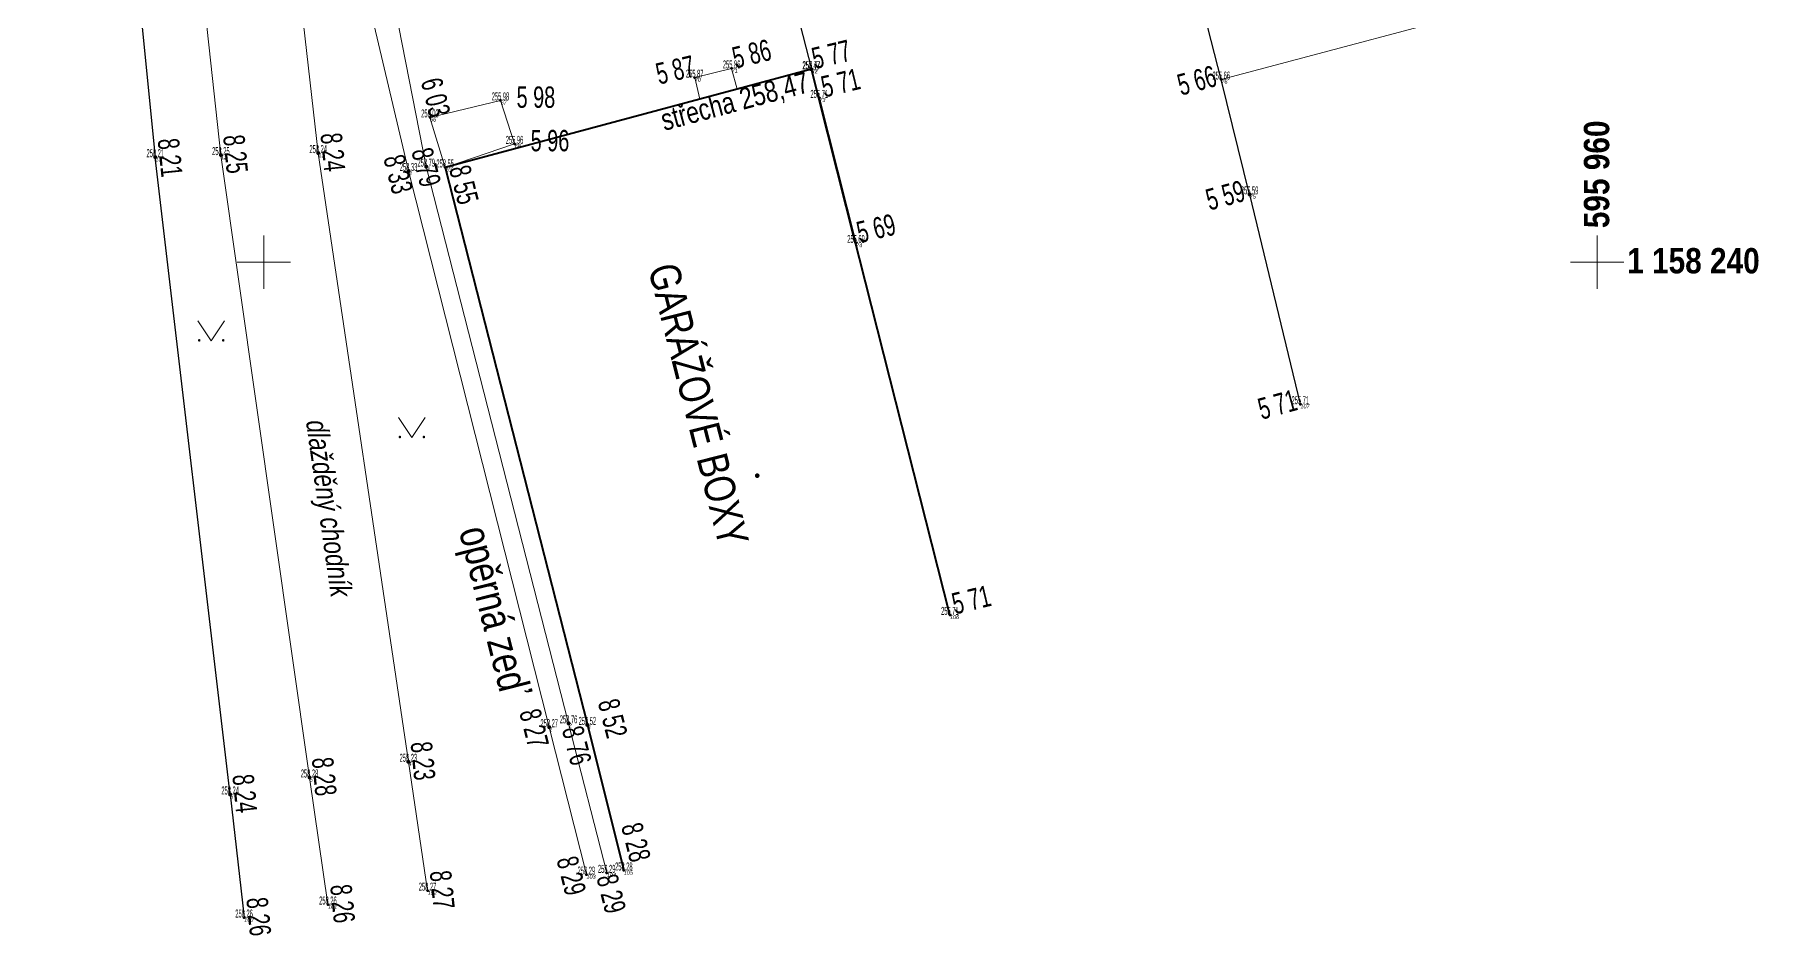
# Paper-space layout 'Tisk A3' of a CAD drawing. Header units: metres. Extents: x -596000.4 to -595919.5, y -1158258.2 to -1158204.3.
# Drawn here: x -595983.44 to -595957.58, y -1158250.1 to -1158236.58 of the extents above; entities that cross this region are included whole.
import ezdxf
from ezdxf.enums import TextEntityAlignment as Align

# ---------------------------------------------------------------- set-up
doc = ezdxf.new("R2010")
doc.units = ezdxf.units.M
doc.header["$MEASUREMENT"] = 0
for name, color, linetype, lineweight, plot in [('GS01-body-info', 7, 'Continuous', 0, False), ('GS01-body-poloha', 7, 'Continuous', 0, False), ('GS01-body-čísla', 7, 'Continuous', 0, False), ('GS09-výškopis-body podrobné-buňky', 7, 'Continuous', 0, False), ('GS09-výškopis-body podrobné-výšky', 7, 'Continuous', 0, False)]:
    doc.layers.add(name, color=color, linetype=linetype, lineweight=lineweight, plot=plot)
for name, color, linetype, lineweight in [('GS02-hranice-jiné komunikace', 7, 'Continuous', 0), ('GS02-hranice-plochy zpevněné', 7, 'Continuous', 0), ('GS02-hranice-vozovky', 7, 'Continuous', 0), ('GS03-plochy nezpevněné-buňky', 7, 'Continuous', 0), ('GS04-objekty-buňky', 7, 'Continuous', 0), ('GS04-objekty-linie', 7, 'Continuous', 0), ('GS04-objekty-ostatní', 7, 'Continuous', 0), ('GS04-objekty-vstupy', 7, 'Continuous', 0), ('GS05-doprava-zábrany', 7, 'Continuous', 0), ('GS06-sítě-kanalizace_DEST', 7, 'Continuous', 0), ('GS09-výškopis-body podrobné-buňky-TISK', 7, 'Continuous', 0), ('GS09-výškopis-body podrobné-výšky-TISK', 7, 'Continuous', 0), ('GS09-výškopis-kóty na objektech-buňky', 7, 'Continuous', 0), ('GS09-výškopis-objekty-výšky', 7, 'Continuous', 0), ('GS10-popis-objekty', 7, 'Continuous', 0), ('GS10-popis-plochy', 7, 'Continuous', 0), ('GS11-výkres-průsečíky+rohy ML', 7, 'Continuous', 0), ('GS11-výkres-průsečíky-souřadnice', 7, 'Continuous', 0)]:
    doc.layers.add(name, color=color, linetype=linetype, lineweight=lineweight)
doc.styles.add('Style-Arial', font='arialbd.ttf')
doc.styles.add('Style-Arial Narrow', font='ARIALN.TTF')
doc.styles.add('Style-Arial Narrow IF', font='ARIALNI.TTF')

# ---------------------------------------------------------------- blocks, each defined once
blk = doc.blocks.new('9.12')
at = {"layer": 'GS09-výškopis-body podrobné-buňky', "linetype": 'Continuous', "lineweight": 0}
h = blk.add_hatch(color=32, dxfattribs=at)
edge = h.paths.add_edge_path()
edge.add_arc((0, 0), 0.00015, 0, 360)
blk = doc.blocks.new('9.12_1')
at = {"layer": 'GS09-výškopis-body podrobné-buňky', "linetype": 'Continuous', "lineweight": 0}
h = blk.add_hatch(color=32, dxfattribs=at)
edge = h.paths.add_edge_path()
edge.add_arc((0, 0), 0.00015, 0, 360)
blk = doc.blocks.new('9.12_2')
at = {"layer": 'GS09-výškopis-body podrobné-buňky', "linetype": 'Continuous', "lineweight": 0}
h = blk.add_hatch(color=32, dxfattribs=at)
edge = h.paths.add_edge_path()
edge.add_arc((0, 0), 0.00015, 0, 360)
blk = doc.blocks.new('9.12_3')
at = {"layer": 'GS09-výškopis-body podrobné-buňky', "linetype": 'Continuous', "lineweight": 0}
h = blk.add_hatch(color=32, dxfattribs=at)
edge = h.paths.add_edge_path()
edge.add_arc((0, 0), 0.00015, 0, 360)
blk = doc.blocks.new('9.12_4')
at = {"layer": 'GS09-výškopis-body podrobné-buňky', "linetype": 'Continuous', "lineweight": 0}
h = blk.add_hatch(color=32, dxfattribs=at)
edge = h.paths.add_edge_path()
edge.add_arc((0, 0), 0.00015, 0, 360)
blk = doc.blocks.new('9.12_5')
at = {"layer": 'GS09-výškopis-body podrobné-buňky', "linetype": 'Continuous', "lineweight": 0}
h = blk.add_hatch(color=32, dxfattribs=at)
edge = h.paths.add_edge_path()
edge.add_arc((0, 0), 0.00015, 0, 360)
blk = doc.blocks.new('9.12_7')
at = {"layer": 'GS09-výškopis-body podrobné-buňky', "linetype": 'Continuous', "lineweight": 0}
h = blk.add_hatch(color=32, dxfattribs=at)
edge = h.paths.add_edge_path()
edge.add_arc((0, 0), 0.00015, 0, 360)
blk = doc.blocks.new('9.12_8')
at = {"layer": 'GS09-výškopis-body podrobné-buňky', "linetype": 'Continuous', "lineweight": 0}
h = blk.add_hatch(color=32, dxfattribs=at)
edge = h.paths.add_edge_path()
edge.add_arc((0, 0), 0.00015, 0, 360)
blk = doc.blocks.new('9.12_9')
at = {"layer": 'GS09-výškopis-body podrobné-buňky', "linetype": 'Continuous', "lineweight": 0}
h = blk.add_hatch(color=32, dxfattribs=at)
edge = h.paths.add_edge_path()
edge.add_arc((0, 0), 0.00015, 0, 360)
blk = doc.blocks.new('9.12_10')
at = {"layer": 'GS09-výškopis-body podrobné-buňky', "linetype": 'Continuous', "lineweight": 0}
h = blk.add_hatch(color=32, dxfattribs=at)
edge = h.paths.add_edge_path()
edge.add_arc((0, 0), 0.00015, 0, 360)
blk = doc.blocks.new('9.12_11')
at = {"layer": 'GS09-výškopis-body podrobné-buňky', "linetype": 'Continuous', "lineweight": 0}
h = blk.add_hatch(color=32, dxfattribs=at)
edge = h.paths.add_edge_path()
edge.add_arc((0, 0), 0.00015, 0, 360)
blk = doc.blocks.new('9.12_12')
at = {"layer": 'GS09-výškopis-body podrobné-buňky', "linetype": 'Continuous', "lineweight": 0}
h = blk.add_hatch(color=32, dxfattribs=at)
edge = h.paths.add_edge_path()
edge.add_arc((0, 0), 0.00015, 0, 360)
blk = doc.blocks.new('9.12_54')
at = {"layer": 'GS09-výškopis-body podrobné-buňky', "linetype": 'Continuous', "lineweight": 0}
h = blk.add_hatch(color=32, dxfattribs=at)
edge = h.paths.add_edge_path()
edge.add_arc((0, 0), 0.00015, 0, 360)
blk = doc.blocks.new('9.12_55')
at = {"layer": 'GS09-výškopis-body podrobné-buňky', "linetype": 'Continuous', "lineweight": 0}
h = blk.add_hatch(color=32, dxfattribs=at)
edge = h.paths.add_edge_path()
edge.add_arc((0, 0), 0.00015, 0, 360)
blk = doc.blocks.new('9.12_56')
at = {"layer": 'GS09-výškopis-body podrobné-buňky', "linetype": 'Continuous', "lineweight": 0}
h = blk.add_hatch(color=32, dxfattribs=at)
edge = h.paths.add_edge_path()
edge.add_arc((0, 0), 0.00015, 0, 360)
blk = doc.blocks.new('9.12_57')
at = {"layer": 'GS09-výškopis-body podrobné-buňky', "linetype": 'Continuous', "lineweight": 0}
h = blk.add_hatch(color=32, dxfattribs=at)
edge = h.paths.add_edge_path()
edge.add_arc((0, 0), 0.00015, 0, 360)
blk = doc.blocks.new('9.12_58')
at = {"layer": 'GS09-výškopis-body podrobné-buňky', "linetype": 'Continuous', "lineweight": 0}
h = blk.add_hatch(color=32, dxfattribs=at)
edge = h.paths.add_edge_path()
edge.add_arc((0, 0), 0.00015, 0, 360)
blk = doc.blocks.new('9.12_59')
at = {"layer": 'GS09-výškopis-body podrobné-buňky', "linetype": 'Continuous', "lineweight": 0}
h = blk.add_hatch(color=32, dxfattribs=at)
edge = h.paths.add_edge_path()
edge.add_arc((0, 0), 0.00015, 0, 360)
blk = doc.blocks.new('9.12_60')
at = {"layer": 'GS09-výškopis-body podrobné-buňky', "linetype": 'Continuous', "lineweight": 0}
h = blk.add_hatch(color=32, dxfattribs=at)
edge = h.paths.add_edge_path()
edge.add_arc((0, 0), 0.00015, 0, 360)
blk = doc.blocks.new('9.12_61')
at = {"layer": 'GS09-výškopis-body podrobné-buňky', "linetype": 'Continuous', "lineweight": 0}
h = blk.add_hatch(color=32, dxfattribs=at)
edge = h.paths.add_edge_path()
edge.add_arc((0, 0), 0.00015, 0, 360)
blk = doc.blocks.new('9.12_96')
at = {"layer": 'GS09-výškopis-body podrobné-buňky', "linetype": 'Continuous', "lineweight": 0}
h = blk.add_hatch(color=32, dxfattribs=at)
edge = h.paths.add_edge_path()
edge.add_arc((0, 0), 0.00015, 0, 360)
blk = doc.blocks.new('9.12_97')
at = {"layer": 'GS09-výškopis-body podrobné-buňky', "linetype": 'Continuous', "lineweight": 0}
h = blk.add_hatch(color=32, dxfattribs=at)
edge = h.paths.add_edge_path()
edge.add_arc((0, 0), 0.00015, 0, 360)
blk = doc.blocks.new('9.12_98')
at = {"layer": 'GS09-výškopis-body podrobné-buňky', "linetype": 'Continuous', "lineweight": 0}
h = blk.add_hatch(color=32, dxfattribs=at)
edge = h.paths.add_edge_path()
edge.add_arc((0, 0), 0.00015, 0, 360)
blk = doc.blocks.new('9.12_100')
at = {"layer": 'GS09-výškopis-body podrobné-buňky', "linetype": 'Continuous', "lineweight": 0}
h = blk.add_hatch(color=32, dxfattribs=at)
edge = h.paths.add_edge_path()
edge.add_arc((0, 0), 0.00015, 0, 360)
blk = doc.blocks.new('9.12_101')
at = {"layer": 'GS09-výškopis-body podrobné-buňky', "linetype": 'Continuous', "lineweight": 0}
h = blk.add_hatch(color=32, dxfattribs=at)
edge = h.paths.add_edge_path()
edge.add_arc((0, 0), 0.00015, 0, 360)
blk = doc.blocks.new('9.12_102')
at = {"layer": 'GS09-výškopis-body podrobné-buňky', "linetype": 'Continuous', "lineweight": 0}
h = blk.add_hatch(color=32, dxfattribs=at)
edge = h.paths.add_edge_path()
edge.add_arc((0, 0), 0.00015, 0, 360)
blk = doc.blocks.new('9.12_103')
at = {"layer": 'GS09-výškopis-body podrobné-buňky', "linetype": 'Continuous', "lineweight": 0}
h = blk.add_hatch(color=32, dxfattribs=at)
edge = h.paths.add_edge_path()
edge.add_arc((0, 0), 0.00015, 0, 360)
blk = doc.blocks.new('9.12_104')
at = {"layer": 'GS09-výškopis-body podrobné-buňky', "linetype": 'Continuous', "lineweight": 0}
h = blk.add_hatch(color=32, dxfattribs=at)
edge = h.paths.add_edge_path()
edge.add_arc((0, 0), 0.00015, 0, 360)
blk = doc.blocks.new('9.12_105')
at = {"layer": 'GS09-výškopis-body podrobné-buňky', "linetype": 'Continuous', "lineweight": 0}
h = blk.add_hatch(color=32, dxfattribs=at)
edge = h.paths.add_edge_path()
edge.add_arc((0, 0), 0.00015, 0, 360)
blk = doc.blocks.new('9.12_106')
at = {"layer": 'GS09-výškopis-body podrobné-buňky', "linetype": 'Continuous', "lineweight": 0}
h = blk.add_hatch(color=32, dxfattribs=at)
edge = h.paths.add_edge_path()
edge.add_arc((0, 0), 0.00015, 0, 360)
blk = doc.blocks.new('9.12_117')
at = {"layer": 'GS09-výškopis-body podrobné-buňky', "linetype": 'Continuous', "lineweight": 0}
h = blk.add_hatch(color=32, dxfattribs=at)
edge = h.paths.add_edge_path()
edge.add_arc((0, 0), 0.00015, 0, 360)
blk = doc.blocks.new('Husovice_Včelák_mapa')
at = {"layer": 'GS01-body-info', "color": 6, "linetype": 'Continuous', "lineweight": 53}
for p in [(-595973.538, -1158237.23), (-595972.984, -1158237.092), (-595971.791, -1158237.103), (-595971.785, -1158237.104), (-595965.64, -1158237.259), (-595976.451, -1158237.572), (-595971.67, -1158237.534), (-595977.509, -1158237.826), (-595979.185, -1158238.361), (-595976.24, -1158238.224), (-595981.629, -1158238.423), (-595980.645, -1158238.391), (-595977.565, -1158238.565), (-595977.281, -1158238.577), (-595977.83, -1158238.63), (-595965.214, -1158238.981), (-595971.118, -1158239.711), (-595964.454, -1158242.128), (-595969.71, -1158245.289), (-595975.72, -1158246.973), (-595975.43, -1158246.915), (-595975.148, -1158246.939), (-595977.833, -1158247.492), (-595979.315, -1158247.727), (-595980.506, -1158247.982), (-595975.163, -1158249.184), (-595974.858, -1158249.158), (-595974.601, -1158249.122), (-595977.545, -1158249.425), (-595979.039, -1158249.633), (-595980.297, -1158249.828)]:
    blk.add_point(p, dxfattribs=at)
at = {"layer": 'GS01-body-poloha', "color": 6, "linetype": 'Continuous', "lineweight": 53}
for p in [(-595973.538, -1158237.23), (-595972.984, -1158237.092), (-595971.791, -1158237.103), (-595971.785, -1158237.104), (-595965.64, -1158237.259), (-595976.451, -1158237.572), (-595971.67, -1158237.534), (-595977.509, -1158237.826), (-595979.185, -1158238.361), (-595976.24, -1158238.224), (-595981.629, -1158238.423), (-595980.645, -1158238.391), (-595977.565, -1158238.565), (-595977.281, -1158238.577), (-595977.83, -1158238.63), (-595965.214, -1158238.981), (-595971.118, -1158239.711), (-595964.454, -1158242.128), (-595969.71, -1158245.289), (-595975.72, -1158246.973), (-595975.43, -1158246.915), (-595975.148, -1158246.939), (-595977.833, -1158247.492), (-595979.315, -1158247.727), (-595980.506, -1158247.982), (-595975.163, -1158249.184), (-595974.858, -1158249.158), (-595974.601, -1158249.122), (-595977.545, -1158249.425), (-595979.039, -1158249.633), (-595980.297, -1158249.828)]:
    blk.add_point(p, dxfattribs=at)
at = {"layer": 'GS02-hranice-jiné komunikace', "color": 7, "linetype": 'Continuous', "lineweight": 0}
for p, q in [((-595977.545, -1158249.425), (-595977.833, -1158247.492)), ((-595979.315, -1158247.727), (-595979.039, -1158249.633))]:
    blk.add_line(p, q, dxfattribs=at)
at = {"layer": 'GS02-hranice-jiné komunikace', "color": 7, "linetype": 'Continuous', "lineweight": 0, "flags": 128}
for points in [[(-595979.315, -1158247.727), (-595980.645, -1158238.391), (-595981.52, -1158230.343), (-595982.498, -1158220.22)], [(-595980.796, -1158220.051), (-595980.125, -1158230.087), (-595979.185, -1158238.361), (-595977.833, -1158247.492)]]:
    blk.add_lwpolyline(points, dxfattribs=at)
at = {"layer": 'GS02-hranice-plochy zpevněné', "color": 7, "linetype": 'Continuous', "lineweight": 0}
for p, q in [((-595965.64, -1158237.259), (-595959.534, -1158235.633)), ((-595977.509, -1158237.826), (-595976.451, -1158237.572)), ((-595976.451, -1158237.572), (-595976.24, -1158238.224)), ((-595977.281, -1158238.577), (-595977.509, -1158237.826)), ((-595976.24, -1158238.224), (-595977.281, -1158238.577))]:
    blk.add_line(p, q, dxfattribs=at)
at = {"layer": 'GS02-hranice-vozovky', "color": 7, "linetype": 'Continuous', "lineweight": 30}
for p, q in [((-595983.441, -1158220.33), (-595981.629, -1158238.423)), ((-595980.506, -1158247.982), (-595981.629, -1158238.423)), ((-595965.214, -1158238.981), (-595964.454, -1158242.128)), ((-595980.506, -1158247.982), (-595980.297, -1158249.828))]:
    blk.add_line(p, q, dxfattribs=at)
at = {"layer": 'GS02-hranice-vozovky', "color": 7, "linetype": 'Continuous', "lineweight": 30, "flags": 128}
for points in [[(-595975.81, -1158224.609), (-595974.376, -1158227.28), (-595973.346, -1158231.153), (-595973.179, -1158231.68), (-595971.785, -1158237.104)], [(-595965.214, -1158238.981), (-595965.64, -1158237.259), (-595965.889, -1158236.282), (-595968.802, -1158224.545)]]:
    blk.add_lwpolyline(points, dxfattribs=at)
at = {"layer": 'GS04-objekty-linie', "color": 7, "linetype": 'Continuous', "lineweight": 40, "flags": 128}
blk.add_lwpolyline([(-595969.71, -1158245.289), (-595971.785, -1158237.104), (-595972.902, -1158237.403), (-595973.462, -1158237.553), (-595977.281, -1158238.577), (-595975.148, -1158246.939), (-595974.601, -1158249.122)], dxfattribs=at)
at = {"layer": 'GS04-objekty-ostatní', "color": 7, "linetype": 'Continuous', "lineweight": 0, "flags": 128}
for points in [[(-595975.163, -1158249.184), (-595975.72, -1158246.973), (-595977.83, -1158238.63), (-595978.947, -1158233.905)], [(-595973.462, -1158237.553), (-595973.538, -1158237.23), (-595972.984, -1158237.092), (-595972.902, -1158237.403)]]:
    blk.add_lwpolyline(points, dxfattribs=at)
at = {"layer": 'GS04-objekty-vstupy', "color": 253, "linetype": 'Continuous', "lineweight": 53}
blk.add_line((-595971.676, -1158237.535), (-595971.124, -1158239.712), dxfattribs=at)
at = {"layer": 'GS05-doprava-zábrany', "color": 7, "linetype": 'Continuous', "lineweight": 0, "flags": 128}
blk.add_lwpolyline([(-595978.437, -1158234.121), (-595977.565, -1158238.565), (-595975.43, -1158246.915), (-595974.858, -1158249.158)], dxfattribs=at)
at = {"layer": 'GS09-výškopis-body podrobné-buňky', "color": 32, "linetype": 'Continuous', "lineweight": 0, "xscale": 0.2, "yscale": 0.2, "zscale": 0.2}
for name, p in [('9.12_100', (-595973.538, -1158237.23)), ('9.12_101', (-595972.984, -1158237.092)), ('9.12_117', (-595971.791, -1158237.103)), ('9.12_102', (-595971.785, -1158237.104)), ('9.12_106', (-595965.64, -1158237.259)), ('9.12_97', (-595976.451, -1158237.572)), ('9.12_103', (-595971.67, -1158237.534)), ('9.12_96', (-595977.509, -1158237.826)), ('9.12_10', (-595979.185, -1158238.361)), ('9.12_98', (-595976.24, -1158238.224)), ('9.12_12', (-595981.629, -1158238.423)), ('9.12_11', (-595980.645, -1158238.391)), ('9.12_8', (-595977.565, -1158238.565)), ('9.12_9', (-595977.281, -1158238.577)), ('9.12_7', (-595977.83, -1158238.63)), ('9.12_105', (-595965.214, -1158238.981)), ('9.12_104', (-595971.118, -1158239.711)), ('9.12_61', (-595964.454, -1158242.128)), ('9.12_60', (-595969.71, -1158245.289)), ('9.12', (-595975.72, -1158246.973)), ('9.12_1', (-595975.43, -1158246.915)), ('9.12_2', (-595975.148, -1158246.939)), ('9.12_3', (-595977.833, -1158247.492)), ('9.12_4', (-595979.315, -1158247.727)), ('9.12_5', (-595980.506, -1158247.982)), ('9.12_57', (-595975.163, -1158249.184)), ('9.12_58', (-595974.858, -1158249.158)), ('9.12_59', (-595974.601, -1158249.122)), ('9.12_56', (-595977.545, -1158249.425)), ('9.12_55', (-595979.039, -1158249.633)), ('9.12_54', (-595980.297, -1158249.828))]:
    blk.add_blockref(name, p, dxfattribs=at)
at = {"layer": 'GS01-body-čísla', "color": 6, "linetype": 'Continuous', "lineweight": 0, "style": 'Style-Arial Narrow IF'}
for s, p in [('70', (-595973.536, -1158237.232)), ('71', (-595972.982, -1158237.094)), ('87', (-595971.789, -1158237.105)), ('72', (-595971.783, -1158237.106)), ('76', (-595965.638, -1158237.261)), ('67', (-595976.449, -1158237.574)), ('73', (-595971.668, -1158237.536)), ('66', (-595977.507, -1158237.828)), ('11', (-595979.183, -1158238.363)), ('68', (-595976.238, -1158238.226)), ('13', (-595981.627, -1158238.425)), ('12', (-595980.643, -1158238.393)), ('9', (-595977.563, -1158238.567)), ('10', (-595977.279, -1158238.579)), ('8', (-595977.828, -1158238.632)), ('75', (-595965.212, -1158238.983)), ('74', (-595971.116, -1158239.713)), ('107', (-595964.452, -1158242.13)), ('106', (-595969.708, -1158245.291)), ('1', (-595975.718, -1158246.975)), ('2', (-595975.428, -1158246.917)), ('3', (-595975.146, -1158246.941)), ('4', (-595977.831, -1158247.494)), ('5', (-595979.313, -1158247.729)), ('6', (-595980.504, -1158247.984)), ('103', (-595975.161, -1158249.186)), ('104', (-595974.856, -1158249.16)), ('105', (-595974.599, -1158249.124)), ('102', (-595977.543, -1158249.427)), ('101', (-595979.037, -1158249.635)), ('100', (-595980.295, -1158249.83))]:
    blk.add_text(s, height=0.06, dxfattribs=at).set_placement(p, align=Align.TOP_LEFT)
at = {"layer": 'GS09-výškopis-body podrobné-výšky', "color": 32, "linetype": 'Continuous', "lineweight": 0, "style": 'Style-Arial Narrow', "width": 0.5}
for s, p in [('255.86', (-595972.984, -1158237.092)), ('258.47', (-595971.791, -1158237.103)), ('255.77', (-595971.785, -1158237.104)), ('255.87', (-595973.538, -1158237.23)), ('255.66', (-595965.64, -1158237.259)), ('255.98', (-595976.451, -1158237.572)), ('255.71', (-595971.67, -1158237.534)), ('256.03', (-595977.509, -1158237.826)), ('255.96', (-595976.24, -1158238.224)), ('258.21', (-595981.629, -1158238.423)), ('258.25', (-595980.645, -1158238.391)), ('258.24', (-595979.185, -1158238.361)), ('258.33', (-595977.83, -1158238.63)), ('258.79', (-595977.565, -1158238.565)), ('258.55', (-595977.281, -1158238.577)), ('255.59', (-595965.214, -1158238.981)), ('255.69', (-595971.118, -1158239.711)), ('255.71', (-595964.454, -1158242.128)), ('255.71', (-595969.71, -1158245.289)), ('258.27', (-595975.72, -1158246.973)), ('258.76', (-595975.43, -1158246.915)), ('258.52', (-595975.148, -1158246.939)), ('258.23', (-595977.833, -1158247.492)), ('258.28', (-595979.315, -1158247.727)), ('258.24', (-595980.506, -1158247.982)), ('258.29', (-595975.163, -1158249.184)), ('258.29', (-595974.858, -1158249.158)), ('258.28', (-595974.601, -1158249.122)), ('258.27', (-595977.545, -1158249.425)), ('258.26', (-595980.297, -1158249.828)), ('258.26', (-595979.039, -1158249.633))]:
    blk.add_text(s, height=0.12, dxfattribs=at).set_placement(p, align=Align.CENTER)
blk = doc.blocks.new('4.02_1')
at = {"layer": 'GS04-objekty-buňky', "linetype": 'Continuous', "lineweight": 0}
h = blk.add_hatch(color=7, dxfattribs=at)
edge = h.paths.add_edge_path()
edge.add_arc((0, 0), 0.000175, 0, 360)
blk = doc.blocks.new('3.14_1')
at = {"layer": 'GS03-plochy nezpevněné-buňky', "linetype": 'Continuous', "lineweight": 0}
h = blk.add_hatch(color=96, dxfattribs=at)
edge = h.paths.add_edge_path()
edge.add_arc((-0.0009, 0.00005), 0.0001, 0, 360)
h = blk.add_hatch(color=96, dxfattribs=at)
edge = h.paths.add_edge_path()
edge.add_arc((0.0009, 0.00005), 0.0001, 0, 360)
at = {"layer": 'GS03-plochy nezpevněné-buňky', "color": 96, "linetype": 'Continuous', "lineweight": 0}
for p, q in [((-0.001, 0.0015), (0, 0)), ((0, 0), (0.001, 0.0015))]:
    blk.add_line(p, q, dxfattribs=at)
blk = doc.blocks.new('3.14_2')
at = {"layer": 'GS03-plochy nezpevněné-buňky', "linetype": 'Continuous', "lineweight": 0}
h = blk.add_hatch(color=96, dxfattribs=at)
edge = h.paths.add_edge_path()
edge.add_arc((-0.0009, 0.00005), 0.0001, 0, 360)
h = blk.add_hatch(color=96, dxfattribs=at)
edge = h.paths.add_edge_path()
edge.add_arc((0.0009, 0.00005), 0.0001, 0, 360)
at = {"layer": 'GS03-plochy nezpevněné-buňky', "color": 96, "linetype": 'Continuous', "lineweight": 0}
for p, q in [((-0.001, 0.0015), (0, 0)), ((0, 0), (0.001, 0.0015))]:
    blk.add_line(p, q, dxfattribs=at)
blk = doc.blocks.new('9.12_118')
at = {"layer": 'GS09-výškopis-body podrobné-buňky-TISK', "linetype": 'Continuous', "lineweight": 0}
h = blk.add_hatch(color=32, dxfattribs=at)
edge = h.paths.add_edge_path()
edge.add_arc((0, 0), 0.00015, 0, 360)
blk = doc.blocks.new('9.12_119')
at = {"layer": 'GS09-výškopis-body podrobné-buňky-TISK', "linetype": 'Continuous', "lineweight": 0}
h = blk.add_hatch(color=32, dxfattribs=at)
edge = h.paths.add_edge_path()
edge.add_arc((0, 0), 0.00015, 0, 360)
blk = doc.blocks.new('9.12_120')
at = {"layer": 'GS09-výškopis-body podrobné-buňky-TISK', "linetype": 'Continuous', "lineweight": 0}
h = blk.add_hatch(color=32, dxfattribs=at)
edge = h.paths.add_edge_path()
edge.add_arc((0, 0), 0.00015, 0, 360)
blk = doc.blocks.new('9.12_121')
at = {"layer": 'GS09-výškopis-body podrobné-buňky-TISK', "linetype": 'Continuous', "lineweight": 0}
h = blk.add_hatch(color=32, dxfattribs=at)
edge = h.paths.add_edge_path()
edge.add_arc((0, 0), 0.00015, 0, 360)
blk = doc.blocks.new('9.12_122')
at = {"layer": 'GS09-výškopis-body podrobné-buňky-TISK', "linetype": 'Continuous', "lineweight": 0}
h = blk.add_hatch(color=32, dxfattribs=at)
edge = h.paths.add_edge_path()
edge.add_arc((0, 0), 0.00015, 0, 360)
blk = doc.blocks.new('9.12_123')
at = {"layer": 'GS09-výškopis-body podrobné-buňky-TISK', "linetype": 'Continuous', "lineweight": 0}
h = blk.add_hatch(color=32, dxfattribs=at)
edge = h.paths.add_edge_path()
edge.add_arc((0, 0), 0.00015, 0, 360)
blk = doc.blocks.new('9.12_125')
at = {"layer": 'GS09-výškopis-body podrobné-buňky-TISK', "linetype": 'Continuous', "lineweight": 0}
h = blk.add_hatch(color=32, dxfattribs=at)
edge = h.paths.add_edge_path()
edge.add_arc((0, 0), 0.00015, 0, 360)
blk = doc.blocks.new('9.12_126')
at = {"layer": 'GS09-výškopis-body podrobné-buňky-TISK', "linetype": 'Continuous', "lineweight": 0}
h = blk.add_hatch(color=32, dxfattribs=at)
edge = h.paths.add_edge_path()
edge.add_arc((0, 0), 0.00015, 0, 360)
blk = doc.blocks.new('9.12_127')
at = {"layer": 'GS09-výškopis-body podrobné-buňky-TISK', "linetype": 'Continuous', "lineweight": 0}
h = blk.add_hatch(color=32, dxfattribs=at)
edge = h.paths.add_edge_path()
edge.add_arc((0, 0), 0.00015, 0, 360)
blk = doc.blocks.new('9.12_128')
at = {"layer": 'GS09-výškopis-body podrobné-buňky-TISK', "linetype": 'Continuous', "lineweight": 0}
h = blk.add_hatch(color=32, dxfattribs=at)
edge = h.paths.add_edge_path()
edge.add_arc((0, 0), 0.00015, 0, 360)
blk = doc.blocks.new('9.12_129')
at = {"layer": 'GS09-výškopis-body podrobné-buňky-TISK', "linetype": 'Continuous', "lineweight": 0}
h = blk.add_hatch(color=32, dxfattribs=at)
edge = h.paths.add_edge_path()
edge.add_arc((0, 0), 0.00015, 0, 360)
blk = doc.blocks.new('9.12_146')
at = {"layer": 'GS09-výškopis-body podrobné-buňky-TISK', "linetype": 'Continuous', "lineweight": 0}
h = blk.add_hatch(color=32, dxfattribs=at)
edge = h.paths.add_edge_path()
edge.add_arc((0, 0), 0.00015, 0, 360)
blk = doc.blocks.new('9.14')
at = {"layer": 'GS09-výškopis-kóty na objektech-buňky', "linetype": 'Continuous', "lineweight": 0}
h = blk.add_hatch(color=7, dxfattribs=at)
edge = h.paths.add_edge_path()
edge.add_arc((0, 0), 0.00015, 0, 360)
blk = doc.blocks.new('Husovice_Včelák_mapa_1')
at = {"color": 7, "linetype": 'Continuous', "lineweight": 0}
blk.add_blockref('Husovice_Včelák_mapa', (0, 0), dxfattribs=at)
at = {"layer": 'GS03-plochy nezpevněné-buňky', "color": 96, "linetype": 'Continuous', "lineweight": 0, "xscale": 200, "yscale": 200, "zscale": 200}
for name, p in [('3.14_1', (-595980.79, -1158241.18)), ('3.14_2', (-595977.78, -1158242.63))]:
    blk.add_blockref(name, p, dxfattribs=at)
at = {"layer": 'GS04-objekty-buňky', "color": 7, "linetype": 'Continuous', "lineweight": 0, "xscale": 200, "yscale": 200, "zscale": 200}
blk.add_blockref('4.02_1', (-595972.6, -1158243.2), dxfattribs=at)
at = {"layer": 'GS09-výškopis-body podrobné-buňky-TISK', "color": 32, "linetype": 'Continuous', "lineweight": 0, "xscale": 200, "yscale": 200, "zscale": 200}
for name, p in [('9.12_128', (-595980.645, -1158238.391)), ('9.12_127', (-595979.185, -1158238.361)), ('9.12_129', (-595981.629, -1158238.423)), ('9.12_125', (-595977.83, -1158238.63)), ('9.12_126', (-595977.565, -1158238.565)), ('9.12_146', (-595965.214, -1158238.981)), ('9.12_119', (-595975.43, -1158246.915)), ('9.12_118', (-595975.72, -1158246.973)), ('9.12_120', (-595975.148, -1158246.939)), ('9.12_121', (-595977.833, -1158247.492)), ('9.12_122', (-595979.315, -1158247.727)), ('9.12_123', (-595980.506, -1158247.982))]:
    blk.add_blockref(name, p, dxfattribs=at)
at = {"layer": 'GS09-výškopis-kóty na objektech-buňky', "color": 7, "linetype": 'Continuous', "lineweight": 0, "xscale": 200, "yscale": 200, "zscale": 200}
blk.add_blockref('9.14', (-595971.791, -1158237.103), dxfattribs=at)
at = {"layer": 'GS09-výškopis-body podrobné-výšky-TISK', "color": 32, "linetype": 'Continuous', "lineweight": 0, "style": 'Style-Arial Narrow', "width": 0.8125}
for s, rotation, p in [('5 86', 13.51, (-595972.928, -1158237.094)), ('5 77', 13.51, (-595971.735, -1158237.103)), ('5 87', 13.51, (-595974.073, -1158237.336)), ('5 66', 15.34, (-595966.243, -1158237.502)), ('6 03', 284.2, (-595977.649, -1158237.283)), ('5 71', 13.51, (-595971.594, -1158237.53)), ('8 25', 275.74, (-595980.612, -1158238.104)), ('8 24', 275.74, (-595979.152, -1158238.075)), ('8 21', 275.74, (-595981.594, -1158238.157)), ('8 79', 284.19, (-595977.79, -1158238.332)), ('8 33', 284.19, (-595978.21, -1158238.436)), ('8 55', 284.2, (-595977.224, -1158238.594)), ('5 59', 15.34, (-595965.816, -1158239.225)), ('5 69', 13.51, (-595971.062, -1158239.713)), ('5 71', 15.34, (-595965.034, -1158242.363)), ('5 71', 13.51, (-595969.633, -1158245.283)), ('8 52', 284.16, (-595974.993, -1158246.598)), ('8 27', 284.16, (-595976.171, -1158246.748)), ('8 76', 284.16, (-595975.531, -1158247.006)), ('8 23', 275.74, (-595977.8, -1158247.206)), ('8 28', 275.74, (-595979.282, -1158247.441)), ('8 24', 275.74, (-595980.474, -1158247.695)), ('8 28', 284.16, (-595974.644, -1158248.457)), ('8 29', 284.16, (-595975.613, -1158248.959)), ('8 27', 275.74, (-595977.512, -1158249.139)), ('8 29', 284.16, (-595975.014, -1158249.229)), ('8 26', 275.74, (-595979.006, -1158249.347)), ('8 26', 275.74, (-595980.264, -1158249.542))]:
    blk.add_text(s, height=0.32, rotation=rotation, dxfattribs=at).set_placement(p)
for s, p in [('5 98', (-595976.2095, -1158237.6823)), ('5 96', (-595975.9985, -1158238.3343))]:
    blk.add_text(s, height=0.32, dxfattribs=at).set_placement(p)
at = {"layer": 'GS09-výškopis-objekty-výšky', "color": 7, "linetype": 'Continuous', "lineweight": 0, "style": 'Style-Arial Narrow', "width": 0.9375}
blk.add_text('střecha 258,47', height=0.32, rotation=14.98, dxfattribs=at).set_placement((-595973.994, -1158238.029))
at = {"layer": 'GS10-popis-objekty', "color": 7, "linetype": 'Continuous', "lineweight": 0, "style": 'Style-Arial Narrow', "width": 0.956522}
for s, rotation, p in [('GARÁŽOVÉ BOXY', 284.31, (-595974.239, -1158240.089)), ('opěrná zeď', 284.19, (-595977.077, -1158244.025))]:
    blk.add_text(s, height=0.46, rotation=rotation, dxfattribs=at).set_placement(p)
at = {"layer": 'GS10-popis-plochy', "color": 7, "linetype": 'Continuous', "lineweight": 0, "style": 'Style-Arial Narrow IF', "width": 0.9375}
blk.add_text('dlažděný chodník', height=0.32, rotation=278.11, dxfattribs=at).set_placement((-595979.37, -1158242.387))

psp = doc.layouts.new('Tisk A3')

# ---------------------------------------------------------------- linework, layer by layer
at = {"layer": 'GS11-výkres-průsečíky+rohy ML', "color": 7, "linetype": 'Continuous', "lineweight": 0}
for p, q in [((-595980, -1158240.4), (-595980, -1158239.6)), ((-595960, -1158240.4), (-595960, -1158239.6)), ((-595980.4, -1158240), (-595979.6, -1158240)), ((-595960.4, -1158240), (-595959.6, -1158240))]:
    psp.add_line(p, q, dxfattribs=at)

# ---------------------------------------------------------------- block references
at = {"layer": 'GS06-sítě-kanalizace_DEST', "color": 7, "linetype": 'Continuous', "lineweight": 0}
psp.add_blockref('Husovice_Včelák_mapa_1', (0, 0), dxfattribs=at)

# ---------------------------------------------------------------- texts
at = {"layer": 'GS11-výkres-průsečíky-souřadnice', "color": 7, "linetype": 'Continuous', "lineweight": 0, "style": 'Style-Arial', "width": 0.842105}
psp.add_text('595 960', height=0.38, rotation=90, dxfattribs=at).set_placement((-595959.82, -1158239.488))
psp.add_text('1 158 240', height=0.38, dxfattribs=at).set_placement((-595959.551, -1158240.166))

doc.saveas('drawing.dxf')
